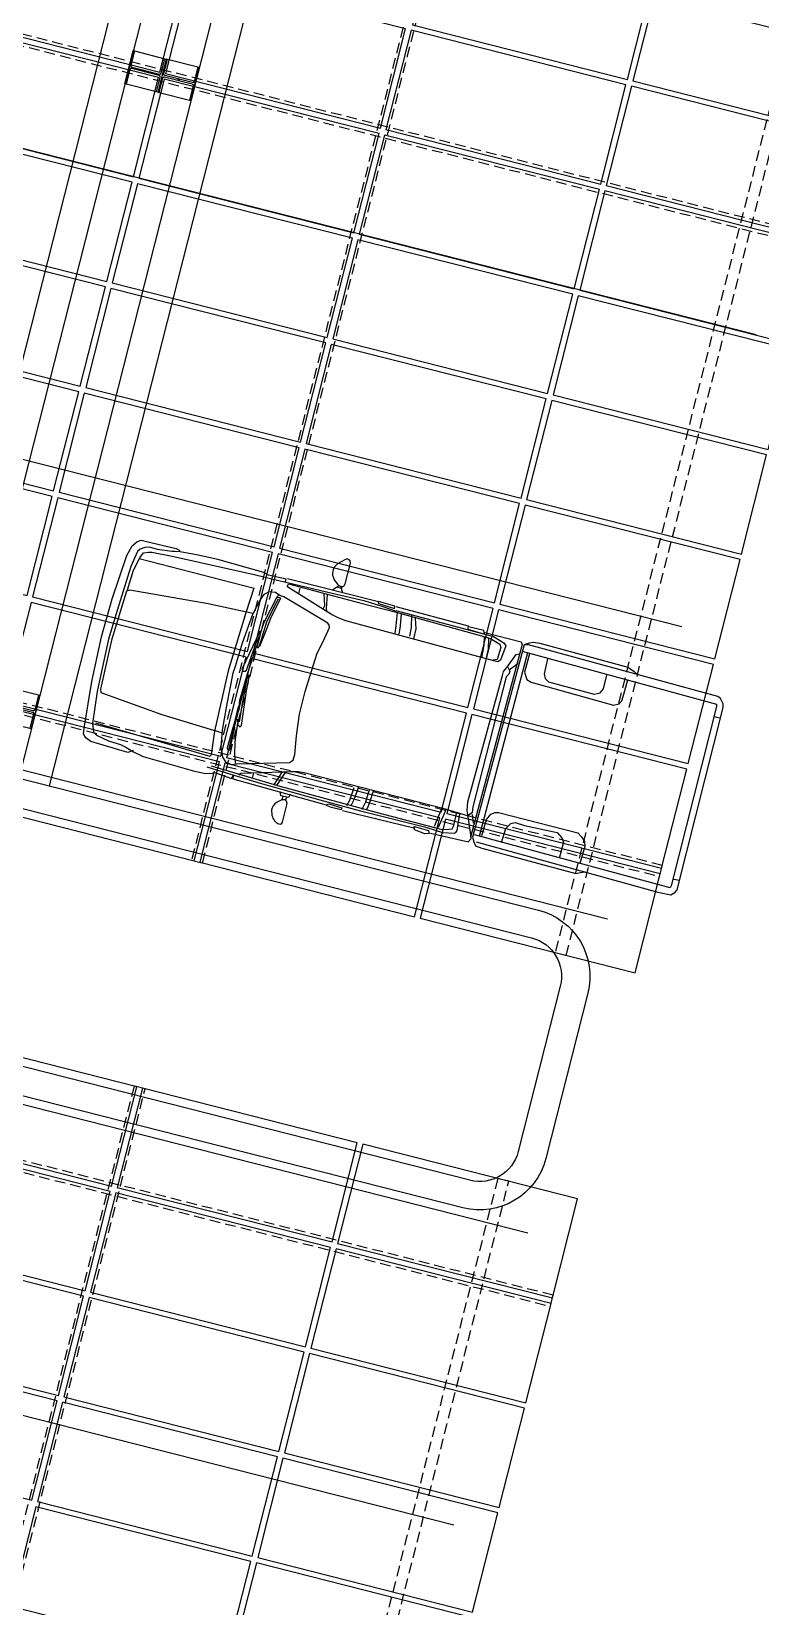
# Model space of a CAD drawing. Header units: inches. Extents: x 6322 to 85903, y -36042 to 7673.
# Drawn here: x 77409 to 77665, y 1155 to 1709 of the extents above; entities that cross this region are included whole.
import ezdxf

# ---------------------------------------------------------------- set-up
doc = ezdxf.new("R2010")
doc.units = ezdxf.units.IN
doc.header["$LTSCALE"] = 10
doc.linetypes.add('Amconstr', pattern=[9999, 9999, 0])
doc.linetypes.add('HIDDEN2', pattern=[0.1875, 0.125, -0.0625])
for name, color, linetype in [('ADSK_ASSOC_ENTITY_BACKUPS', 7, 'Continuous'), ('afaq', 6, 'Continuous'), ('CAR1', 250, 'Continuous'), ('PARK LINE', 2, 'Continuous'), ('SHADE COL', 7, 'Continuous'), ('SHADE I SEC BEAM', 11, 'HIDDEN2'), ('SOLAR PANEL', 10, 'Continuous'), ('WALL', 4, 'Continuous')]:
    doc.layers.add(name, color=color, linetype=linetype)

# ---------------------------------------------------------------- blocks, each defined once
blk = doc.blocks.new('*U165')
at = {"layer": 'SOLAR PANEL'}
blk.add_lwpolyline([(-39, 18), (-39, -18), (39, -18), (39, 18)], close=True, dxfattribs=at)
blk = doc.blocks.new('*U166')
at = {"layer": 'SOLAR PANEL', "color": 0, "linetype": 'ByBlock', "lineweight": -2}
for p in [(240, 950), (320, 950), (400, 950), (240, 912), (320, 912), (400, 912), (240, 874), (320, 874), (400, 874), (240, 836), (320, 836), (400, 836), (320, 798), (400, 798)]:
    blk.add_blockref('*U165', p, dxfattribs=at)
blk = doc.blocks.new('*U113')
at = {"layer": 'SOLAR PANEL', "xscale": -1, "rotation": 165.7461911174656}
blk.add_blockref('*U166', (-184.49, 86.07), dxfattribs=at)
blk = doc.blocks.new('*U90')
at = {"layer": 'ADSK_ASSOC_ENTITY_BACKUPS', "linetype": 'Amconstr', "lineweight": 25}
blk.add_blockref('*U113', (0, 0), dxfattribs=at)
at = {"layer": 'SOLAR PANEL', "color": 0, "linetype": 'ByBlock', "lineweight": -2}
blk.add_blockref('*U113', (0, 0), dxfattribs=at)
blk = doc.blocks.new('*U93')
at = {"layer": 'SHADE I SEC BEAM', "ltscale": 3}
blk.add_lwpolyline([(-232.13, 56.91), (-231.15, 60.78), (232.13, -56.91), (231.15, -60.78)], close=True, dxfattribs=at)
blk = doc.blocks.new('*U94')
at = {"layer": 'SHADE I SEC BEAM', "color": 0, "linetype": 'ByBlock', "lineweight": -2}
for p in [(-168.41, -662.94), (-224.55, -883.92)]:
    blk.add_blockref('*U93', p, dxfattribs=at)
blk = doc.blocks.new('A$C66fa2cac')
at = {"layer": 'SHADE COL', "color": 1, "linetype": 'Amconstr', "lineweight": 25}
for p, q in [((-5.5, 6), (5.5, 6)), ((-0.25, 0.25), (0.25, -0.25)), ((0.25, 0.25), (-0.25, -0.25)), ((5.5, -6), (-5.5, -6))]:
    blk.add_line(p, q, dxfattribs=at)
at = {"layer": 'SHADE COL', "linetype": 'Amconstr', "lineweight": 25}
blk.add_lwpolyline([(-6, -6), (-6, 6), (-5.5, 6), (-5.5, 0.75, 0.414214), (-5, 0.25), (5, 0.25, 0.414214), (5.5, 0.75), (5.5, 6), (6, 6), (6, -6), (5.5, -6), (5.5, -0.75, 0.414214), (5, -0.25), (-5, -0.25, 0.414214), (-5.5, -0.75), (-5.5, -6), (-6, -6)], format="xyb", dxfattribs=at)
blk = doc.blocks.new('A$Cea46d825')
at = {"layer": 'SHADE COL', "linetype": 'Amconstr', "lineweight": 25, "rotation": 90.0000000005737}
blk.add_blockref('A$C66fa2cac', (-6, 18), dxfattribs=at)
at = {"layer": 'SHADE COL', "linetype": 'Amconstr', "lineweight": 25, "xscale": -1, "rotation": 89.99999999931063}
blk.add_blockref('A$C66fa2cac', (-6, 6), dxfattribs=at)
blk = doc.blocks.new('*U98')
at = {"layer": 'SHADE COL', "linetype": 'Amconstr', "lineweight": 25, "rotation": 255.7461911174031}
blk.add_blockref('A$Cea46d825', (-13.11, -2.86), dxfattribs=at)
blk = doc.blocks.new('*U97')
at = {"layer": 'SHADE COL', "color": 0, "linetype": 'ByBlock', "lineweight": -2}
for p in [(0, 0), (-56.14, -220.98)]:
    blk.add_blockref('*U98', p, dxfattribs=at)
blk = doc.blocks.new('*U175')
at = {"layer": 'SOLAR PANEL'}
blk.add_lwpolyline([(-39, 18), (-39, -18), (39, -18), (39, 18)], close=True, dxfattribs=at)
blk = doc.blocks.new('*U176')
at = {"layer": 'SOLAR PANEL', "color": 0, "linetype": 'ByBlock', "lineweight": -2}
for p in [(320, 304), (400, 304), (160, 266), (240, 266), (320, 266), (400, 266), (160, 228), (240, 228), (320, 228), (400, 228), (160, 190), (240, 190), (320, 190), (400, 190), (160, 152), (240, 152), (320, 152), (400, 152), (160, 114), (240, 114), (320, 114), (400, 114), (160, 76), (240, 76), (320, 76), (400, 76), (240, 38), (320, 38), (400, 38), (240, 0), (320, 0), (400, 0)]:
    blk.add_blockref('*U175', p, dxfattribs=at)
blk = doc.blocks.new('*U95')
at = {"layer": 'SOLAR PANEL', "xscale": -1, "rotation": 165.7461911174656}
blk.add_blockref('*U176', (-184.49, 86.07), dxfattribs=at)
blk = doc.blocks.new('*U96')
at = {"layer": 'ADSK_ASSOC_ENTITY_BACKUPS', "linetype": 'Amconstr', "lineweight": 25}
blk.add_blockref('*U95', (0, 0), dxfattribs=at)
at = {"layer": 'SOLAR PANEL', "color": 0, "linetype": 'ByBlock', "lineweight": -2}
blk.add_blockref('*U95', (0, 0), dxfattribs=at)
blk = doc.blocks.new('*U99')
at = {"layer": 'SHADE I SEC BEAM', "ltscale": 3}
blk.add_lwpolyline([(-232.13, 56.91), (-231.15, 60.78), (232.13, -56.91), (231.15, -60.78)], close=True, dxfattribs=at)
blk = doc.blocks.new('*U100')
at = {"layer": 'SHADE I SEC BEAM', "color": 0, "linetype": 'ByBlock', "lineweight": -2}
for p in [(0, 0), (-56.14, -220.98)]:
    blk.add_blockref('*U99', p, dxfattribs=at)
blk = doc.blocks.new('*U88')
at = {"layer": 'PARK LINE', "linetype": 'Amconstr', "lineweight": 25}
blk.add_line((218.07, -55.4), (-218.07, 55.4), dxfattribs=at)
blk = doc.blocks.new('*U89')
at = {"layer": 'PARK LINE', "color": 0, "linetype": 'ByBlock', "lineweight": -2}
for p in [(-156.59, -616.42), (-182.69, -719.16), (-208.79, -821.89), (-234.89, -924.63)]:
    blk.add_blockref('*U88', p, dxfattribs=at)
blk = doc.blocks.new('*U146')
at = {"layer": 'PARK LINE', "linetype": 'Amconstr', "lineweight": 25}
blk.add_line((218.07, -55.4), (-218.07, 55.4), dxfattribs=at)
blk = doc.blocks.new('*U147')
at = {"layer": 'PARK LINE', "color": 0, "linetype": 'ByBlock', "lineweight": -2}
for p in [(0, 0), (-26.1, -102.74), (-52.2, -205.47), (-78.3, -308.21)]:
    blk.add_blockref('*U146', p, dxfattribs=at)
blk = doc.blocks.new('*U137')
at = {"layer": 'SHADE I SEC BEAM', "ltscale": 3}
blk.add_lwpolyline([(-119.45, -478.32), (-123.32, -477.33), (119.45, 478.32), (123.32, 477.33)], close=True, dxfattribs=at)
blk = doc.blocks.new('*U138')
at = {"layer": 'WALL', "color": 0, "linetype": 'ByBlock', "lineweight": -2}
for p in [(0, 0), (127.94, -32.5)]:
    blk.add_blockref('*U137', p, dxfattribs=at)
blk = doc.blocks.new('*U139')
at = {"layer": 'SHADE I SEC BEAM', "ltscale": 3}
blk.add_lwpolyline([(-91.38, -367.82), (-95.25, -366.84), (91.38, 367.82), (95.25, 366.84)], close=True, dxfattribs=at)
blk = doc.blocks.new('*U140')
at = {"layer": 'WALL', "color": 0, "linetype": 'ByBlock', "lineweight": -2}
for p in [(0, 0), (127.94, -32.5)]:
    blk.add_blockref('*U139', p, dxfattribs=at)
blk = doc.blocks.new('A$C5ad7fdc3')
at = {"layer": 'CAR1'}
for points in [[(76.27, 85.85), (76.4, 86.5), (77.77, 86.44), (78.27, 86.74), (78.58, 87.57), (78.53, 95.14), (78.2, 95.87), (77.74, 96.11), (77.25, 96.23), (76.79, 96.08), (76.37, 95.78), (74.21, 93.79), (73.39, 92.43), (73.31, 91.94), (73.23, 91.49), (73.25, 90.72), (73.32, 90.11), (73.5, 89.5), (73.8, 88.93), (74.44, 88.08), (75.04, 87.54), (75.45, 87.23), (75.76, 86.92), (76.21, 86.58), (76.55, 86.46), (77.69, 86.25), (77.61, 85.8)], [(20.64, 12.43), (18.98, 11.25), (5.45, 11.87), (3.38, 12.66), (2.29, 13.78), (1.99, 15.76), (0.56, 32.38), (0, 48.43), (0.4, 62.37), (1.66, 78.37), (2.65, 82.13), (3.83, 83.89), (5.2, 84.81), (6.67, 84.9), (17.78, 85.06), (19.24, 84.63)], [(57.96, 83.21), (57.97, 84.03), (51.63, 83.98), (49.84, 84.41), (33.04, 84.91), (25.87, 84.6), (19.53, 84.27), (17.73, 83.88), (16.63, 83.62), (11.52, 83), (8.63, 83.17), (7.11, 82.64), (5.58, 81.7), (4.88, 80.61), (3.97, 74.97), (3.07, 58.74), (2.65, 48.28), (3.23, 29.41), (4.46, 18.11), (5.52, 15.2), (6.89, 14.5), (11.43, 13.61), (15.83, 13.41), (17.89, 12.97), (20.91, 11.97), (24.62, 11.23), (43.35, 10.68), (47.49, 10.9), (49.7, 11.56), (50.4, 11.96), (56.59, 11.33), (56.88, 12.57), (57.14, 11.46), (91.16, 10.6), (91.99, 11.14), (96.81, 10.93), (96.67, 10.25), (93.22, 10.16), (91.3, 10.46)], [(4.83, 66.7), (5.2, 73.99), (6.23, 78.66), (7.08, 80.71), (8.74, 81.38), (9.85, 81.64), (17.16, 82.1), (46.65, 82.94), (58.64, 83.06), (74.9, 83.26), (86.34, 83.52), (93.36, 83.15), (98.32, 82.67)], [(58.39, 84.38), (91.42, 84.48), (91.28, 84.34), (91.54, 83.8), (97.47, 83.45), (97.34, 84.26), (91.42, 84.48)], [(74.66, 84.5), (75.89, 85.86), (77.57, 85.83), (78.42, 84.3)], [(97.75, 84.26), (124.16, 83.91), (124.28, 82.83), (130.35, 82.48), (129.82, 83.7), (124.3, 83.63)], [(130.35, 83.15), (143.56, 83.11), (144.09, 82.29), (143.16, 12.07)], [(144.83, 82.46), (146.43, 83.44), (147.73, 84), (150.04, 84.26), (182.17, 83.69), (184.6, 82.79), (186.04, 82.05)], [(6.09, 78.39), (47.42, 78.25), (47.69, 78.25), (47.16, 69.17), (46.19, 47.84), (46.73, 26.08), (47.58, 17.81), (47.43, 16.99), (5.57, 18.51)], [(56.76, 78.24), (56.51, 77.42)], [(98.07, 82.93), (133.66, 82.46), (137.68, 81.26), (138.67, 80.38), (138.03, 75.06), (137.3, 74.21), (135.86, 74.23), (81.97, 75.09), (79.09, 75.41), (76.51, 76.02), (60.29, 81.13), (59, 81.73), (59.16, 82.73), (84.66, 82.39), (98.35, 82.36), (130.33, 81.64), (132.78, 81.61), (134.79, 81.01), (136.51, 80.41), (137.08, 79.39), (136.87, 74.93), (135.57, 74.37)], [(63.48, 82.24), (63.45, 80.23)], [(72.13, 82.42), (73.37, 78.37), (73.06, 77.08)], [(73.28, 82.54), (74.22, 77.49), (74.64, 76.48)], [(98.78, 82.35), (99.44, 77.73), (99.7, 75.14)], [(100.23, 82.33), (100.89, 78), (101.14, 75.12)], [(103.83, 82.57), (104.78, 78.38), (105.03, 75.35)], [(105.41, 81.97), (106.51, 78.36), (106.61, 74.76)], [(130.48, 81.64), (131.16, 78.75), (131.39, 74.28)], [(132.06, 81.48), (132.88, 77.72), (132.99, 75.13)], [(142.89, 10.41), (143.53, 11.64), (143.17, 12.88), (140.29, 19.6), (139.81, 20.85), (139.23, 23.95), (140.09, 70.03), (140.11, 71.39), (140.87, 73.11), (142.92, 78.28), (143.92, 78.76)], [(144.78, 82.31), (143.85, 12.2), (144.7, 10.75), (145.69, 9.59), (147.99, 9.27), (182.28, 8.81), (183.73, 9.51), (185.33, 10.21)], [(144.65, 80.01), (215.53, 78.78), (215.81, 77.91), (215.81, 12.83), (215.66, 12.11), (144.34, 13.2)], [(145.56, 11.03), (211.88, 9.57), (216.49, 9.8), (217.66, 10.93), (218.25, 12.08), (218.12, 78.17), (217.85, 79.47), (216.43, 81.07), (215.28, 81.52), (150.74, 82.67), (146.27, 82.73), (144.97, 82.31)], [(146.67, 79.84), (146.07, 13.04)], [(147.38, 79.69), (147.3, 73.07), (148.71, 70.74), (150.43, 70.14), (180.54, 69.46), (182.28, 70.44), (183.02, 71.73), (183.04, 73.31), (183.26, 79.36)], [(154.01, 79.6), (154.23, 74.13), (154.93, 72.68), (156.36, 71.79), (172.93, 71.57), (174.96, 72.55), (175.7, 74.13), (175.62, 79.17)], [(57.68, 77.23), (57.03, 77.06), (56.51, 77.42), (56.33, 77.13), (54.09, 67.43), (53.88, 64.44), (53.79, 58.35), (54.44, 58.22), (54.68, 59.1), (55.15, 67.88), (56.53, 74.67), (57.03, 76.77)], [(57.68, 77.11), (56.05, 69.34), (55.58, 64.77), (54.74, 58.86)], [(141.2, 73.29), (142.2, 72.13), (142.18, 70.97), (141.45, 69.83), (141.39, 22.6), (141.66, 20.58), (140.63, 19.44)], [(144.4, 75.41), (141.91, 72.42)], [(215.91, 74.31), (217.63, 74.29)], [(49.64, 69.55), (33.52, 68.94), (5.66, 66.83), (4.55, 66.15), (3.76, 48.13), (4.21, 30.5), (4.61, 29.4), (27.31, 27.17), (49.07, 26.19)], [(54.17, 64.32), (53.52, 63.98), (50.69, 49.83), (50.92, 49.24), (51.32, 49.06), (51.97, 49.23), (52.33, 49.58), (53.35, 60), (54.04, 63.33)], [(53.68, 58.82), (52.9, 48.28)], [(53.77, 48.13), (53.24, 47.87), (52.91, 48.28), (52.65, 38.69), (52.88, 36.42)], [(53.49, 32.09), (54.2, 30.21), (55.06, 29.8), (55.4, 30.26), (54.17, 42.6), (53.84, 48.2), (53.22, 46.87), (53.82, 36.48), (54.28, 31.34)], [(53.22, 36.88), (52.75, 36.36), (52.73, 29.63), (52.42, 21.51), (52.74, 20.91), (53.34, 20.9), (53.55, 21.43), (53.32, 29.03), (52.86, 29.3), (53.28, 36.08)], [(53.94, 30.75), (54.59, 24.21), (55.66, 19.6), (56.69, 16.66)], [(146.94, 13.6), (147.16, 19.5), (148.2, 21.65), (149.51, 22.64), (150.66, 22.91), (179.48, 22.82), (181.06, 21.79), (182.48, 20.47), (183.03, 18.88), (182.81, 12.55)], [(137.43, 19.17), (137.97, 13.23), (137.71, 12.36), (137.46, 12), (133.36, 11.18), (127.67, 11.51), (104.89, 11.44), (88.79, 11.65), (67, 12.19), (52.9, 12.87), (47.33, 13.19)], [(48.58, 13.92), (72.96, 12.98), (109.23, 12.37), (132.88, 12.3), (135.12, 12.89), (136.24, 13.37), (136.51, 14.61), (136.39, 19.39)], [(58.97, 13.14), (59.35, 14), (66.68, 16.13), (76.26, 18.97), (78.74, 19.56), (80.85, 19.78), (131.25, 19.6), (140.16, 19.23)], [(73.31, 18.1), (71.49, 12.79)], [(74.55, 18.5), (72.56, 12.84)], [(99.16, 18.82), (98.73, 14.12), (98.21, 12.02)], [(100.66, 19.41), (100.22, 14.72), (99.7, 12.62)], [(103.84, 12.23), (104.43, 15.01), (104.53, 18.04), (104.68, 19.46)], [(106.04, 19.32), (105.8, 15.55), (105.52, 13.2), (105.32, 12.21)], [(130.87, 19.51), (129.92, 12.59)], [(132.48, 19.49), (131.28, 12.57)], [(141.79, 20.01), (142.91, 17.11)], [(154.28, 12.93), (154.49, 18.11), (155.82, 20.25), (157.12, 20.95), (160.58, 20.76), (172.4, 21.18), (174.4, 19.72), (175.39, 18.41), (175.32, 12.94)], [(63.62, 15.24), (63.64, 13.34)], [(77.94, 11.1), (77.69, 9.89), (74.89, 9.79), (74.38, 11.18)], [(216.13, 15.42), (218.15, 15.54)], [(75.65, 9.75), (75.6, 8.47), (74.26, 7.34), (73.59, 6.55), (73.19, 5.7), (73.01, 4.92), (73, 4.19), (73.13, 3.6), (73.38, 2.91), (73.57, 2.38), (73.86, 1.91), (74.19, 1.42), (74.41, 1.18), (74.71, 0.98), (74.93, 0.71), (75.23, 0.51), (75.65, 0.24), (75.98, 0.17), (76.34, 0.04), (76.7, 0), (77.29, 0.03), (77.59, 0.28), (77.83, 0.97), (77.82, 7.68), (77.37, 8.38), (77.08, 8.61), (76.75, 8.72), (75.86, 8.56), (76.99, 8.98), (77.1, 10.09)], [(97.28, 10.09), (123.07, 10.32)], [(122.78, 10.18), (123.23, 10.89), (128.27, 10.68), (128.83, 9.81), (127.38, 9.25), (123.5, 9.74), (123.22, 10.6)], [(129.27, 9.95), (142.96, 10.34)]]:
    blk.add_lwpolyline(points, dxfattribs=at)
blk.add_lwpolyline([(55.52, 78.6), (53.27, 78.26), (51.75, 76.97), (50.98, 75.11), (49.59, 69.14), (48.51, 58.49), (48.21, 49.89), (47.99, 47.46), (48.59, 36.41), (49.22, 27.05), (50.26, 21.05), (51.71, 17.85), (53.19, 16.52), (55.25, 16.12), (57.32, 16.84), (74.98, 21.84), (76.12, 22.95), (76.15, 25.01), (75.11, 31.57), (74.28, 39.25), (74.2, 47.48), (74.7, 56.83), (74.95, 61.51), (75.94, 65.79), (76.75, 70.27), (76.95, 71.39), (76.59, 72.15), (76.03, 72.72), (65.59, 75.85), (58.69, 77.81), (57.19, 78.02)], close=True, dxfattribs=at)

msp = doc.modelspace()

# ---------------------------------------------------------------- linework, layer by layer
at = {"layer": 'afaq', "lineweight": -3}
for p, q in [((77554.78836, 2180.33894), (77370.6175, 1455.36646)), ((77565.44972, 2177.63055), (77381.27886, 1452.65807)), ((77588.71087, 2171.72132), (77404.54001, 1446.74884)), ((77599.37223, 2169.01293), (77415.20137, 1444.04045))]:
    msp.add_line(p, q, dxfattribs=at)
for points in [[(77153.8308, 1423.7705), (77168.60387, 1481.92337, -0.414213562), (77197.77424, 1499.27529), (77587.39849, 1400.29577, -0.414213562), (77604.75041, 1371.12539), (77589.97735, 1312.97252, -0.414213562), (77560.80697, 1295.6206), (77171.18273, 1394.60012, -0.414213562)], [(77163.52295, 1421.30832), (77178.29601, 1479.46119, -0.414213562), (77195.31206, 1489.58315), (77584.93631, 1390.60362, -0.414213562), (77595.05826, 1373.58757), (77580.2852, 1315.4347, -0.414213562), (77563.26915, 1305.31274), (77173.6449, 1404.29227, -0.414213562)]]:
    msp.add_lwpolyline(points, format="xyb", close=True, dxfattribs=at)

# ---------------------------------------------------------------- block references
at = {"layer": 'CAR1', "rotation": 345.7461911173307}
msp.add_blockref('A$C5ad7fdc3', (77421.70136, 1449.55363), dxfattribs=at)
at = {"layer": 'PARK LINE', "linetype": 'Amconstr', "lineweight": 25, "xscale": -1, "rotation": 151.4923822348115}
for name, p in [('*U147', (77393.64809, 1452.6111)), ('*U89', (77130.68756, 417.48997))]:
    msp.add_blockref(name, p, dxfattribs=at)
at = {"layer": 'SHADE COL', "linetype": 'Amconstr', "lineweight": 25, "xscale": -1, "rotation": 151.4923822349141}
msp.add_blockref('*U97', (77398.81866, 1472.96461), dxfattribs=at)
at = {"layer": 'SHADE I SEC BEAM', "linetype": 'Amconstr', "lineweight": 25, "xscale": -1, "rotation": 151.4923822347902}
for name, p in [('*U100', (77398.81866, 1472.96461)), ('*U94', (77135.85813, 437.84347))]:
    msp.add_blockref(name, p, dxfattribs=at)
at = {"layer": 'SOLAR PANEL', "linetype": 'Amconstr', "lineweight": 25, "xscale": -1, "rotation": 151.4923822348075}
for name, p in [('*U96', (77403.4968, 1491.37968)), ('*U90', (77140.53627, 456.25855))]:
    msp.add_blockref(name, p, dxfattribs=at)
at = {"layer": 'WALL', "xscale": -1}
for name, p, rotation in [('*U140', (77688.4986, 1752.23782), 331.4923822360967), ('*U138', (77453.6069, 827.60715), 331.4923822354633)]:
    msp.add_blockref(name, p, dxfattribs=dict(at, rotation=rotation))

doc.saveas('drawing.dxf')
